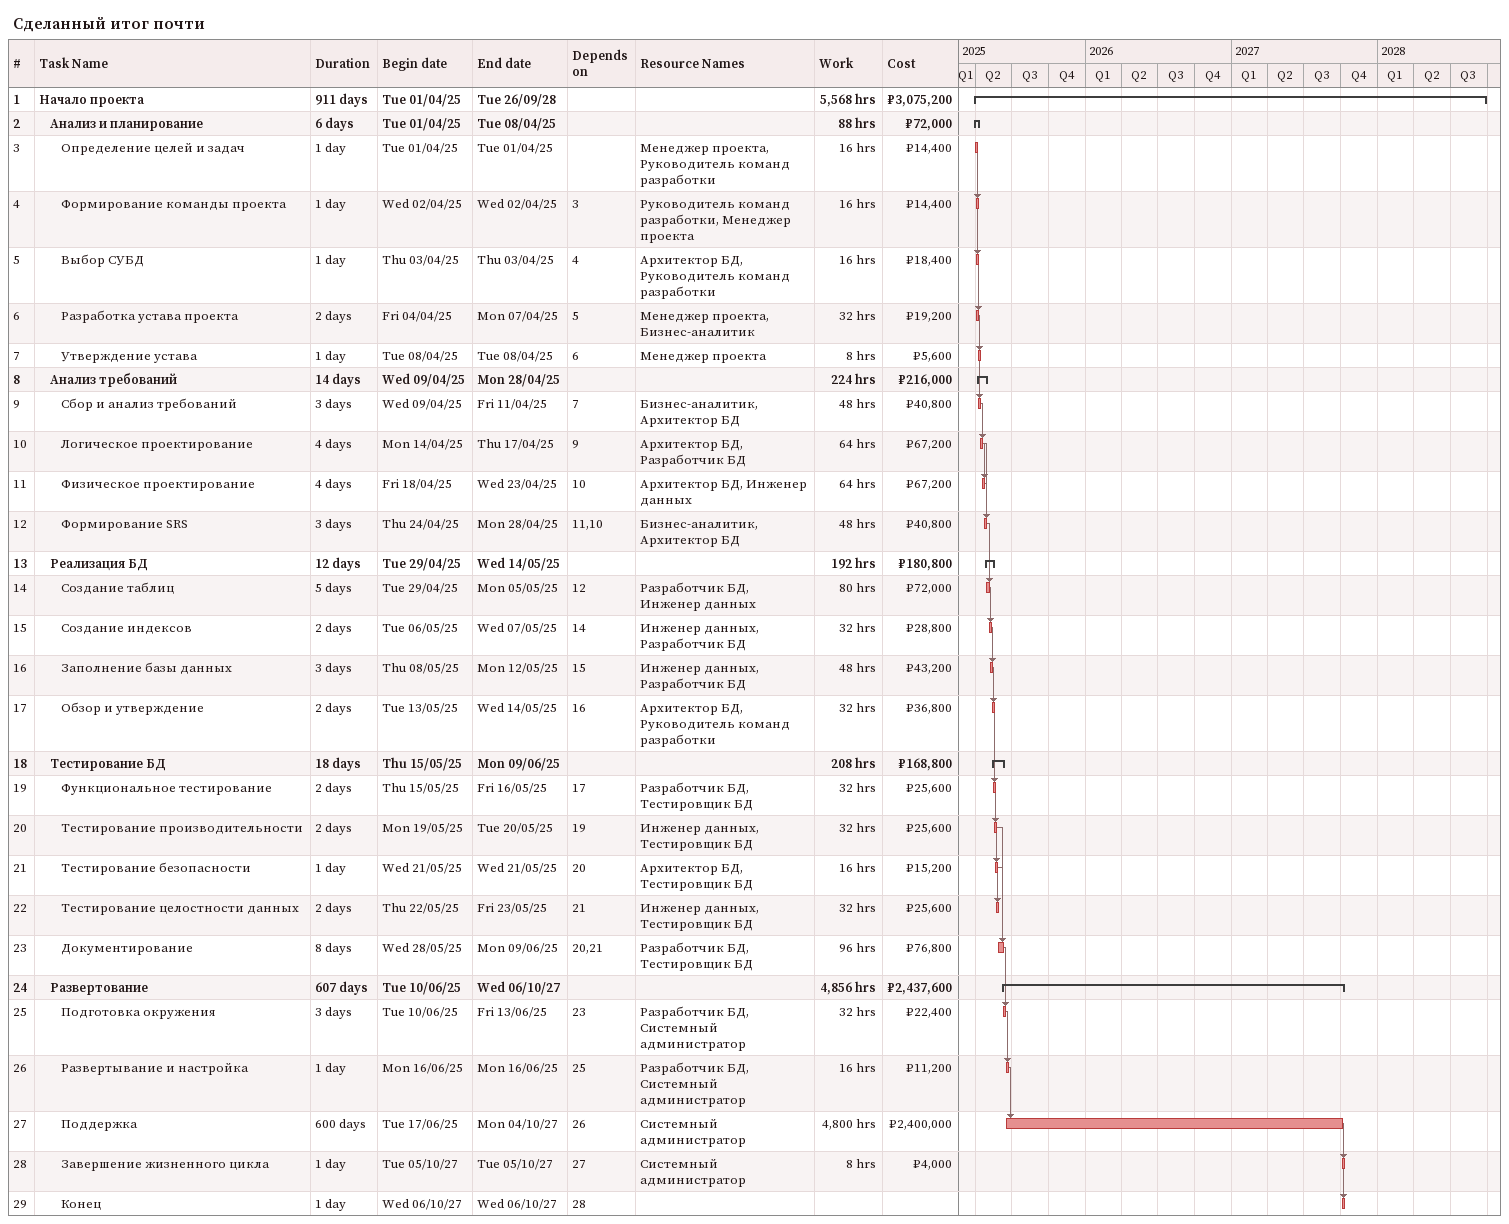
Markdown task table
Сделанный итог почти

| ID | Level | Task | Duration | Start | Finish | Predecessors | Resources | Work (h) | Cost (₽) |
|---|---|---|---|---|---|---|---|---|---|
| 1 | 1 | **Начало проекта** | 911d | 2025-04-01 | 2028-09-26 |  |  | 5568 | 3075200 |
| 2 | 2 | **Анализ и планирование** | 6d | 2025-04-01 | 2025-04-08 |  |  | 88 | 72000 |
| 3 | 3 | Определение целей и задач | 1d | 2025-04-01 | 2025-04-01 |  | Менеджер проекта, Руководитель команд разработки | 16 | 14400 |
| 4 | 3 | Формирование команды проекта | 1d | 2025-04-02 | 2025-04-02 | 3 | Руководитель команд разработки, Менеджер проекта | 16 | 14400 |
| 5 | 3 | Выбор СУБД | 1d | 2025-04-03 | 2025-04-03 | 4 | Архитектор БД, Руководитель команд разработки | 16 | 18400 |
| 6 | 3 | Разработка устава проекта | 2d | 2025-04-04 | 2025-04-07 | 5 | Менеджер проекта, Бизнес-аналитик | 32 | 19200 |
| 7 | 3 | Утверждение устава | 1d | 2025-04-08 | 2025-04-08 | 6 | Менеджер проекта | 8 | 5600 |
| 8 | 2 | **Анализ требований** | 14d | 2025-04-09 | 2025-04-28 |  |  | 224 | 216000 |
| 9 | 3 | Сбор и анализ требований | 3d | 2025-04-09 | 2025-04-11 | 7 | Бизнес-аналитик, Архитектор БД | 48 | 40800 |
| 10 | 3 | Логическое проектирование | 4d | 2025-04-14 | 2025-04-17 | 9 | Архитектор БД, Разработчик БД | 64 | 67200 |
| 11 | 3 | Физическое проектирование | 4d | 2025-04-18 | 2025-04-23 | 10 | Архитектор БД, Инженер данных | 64 | 67200 |
| 12 | 3 | Формирование SRS | 3d | 2025-04-24 | 2025-04-28 | 11, 10 | Бизнес-аналитик, Архитектор БД | 48 | 40800 |
| 13 | 2 | **Реализация БД** | 12d | 2025-04-29 | 2025-05-14 |  |  | 192 | 180800 |
| 14 | 3 | Создание таблиц | 5d | 2025-04-29 | 2025-05-05 | 12 | Разработчик БД, Инженер данных | 80 | 72000 |
| 15 | 3 | Создание индексов | 2d | 2025-05-06 | 2025-05-07 | 14 | Инженер данных, Разработчик БД | 32 | 28800 |
| 16 | 3 | Заполнение базы данных | 3d | 2025-05-08 | 2025-05-12 | 15 | Инженер данных, Разработчик БД | 48 | 43200 |
| 17 | 3 | Обзор и утверждение | 2d | 2025-05-13 | 2025-05-14 | 16 | Архитектор БД, Руководитель команд разработки | 32 | 36800 |
| 18 | 2 | **Тестирование БД** | 18d | 2025-05-15 | 2025-06-09 |  |  | 208 | 168800 |
| 19 | 3 | Функциональное тестирование | 2d | 2025-05-15 | 2025-05-16 | 17 | Разработчик БД, Тестировщик БД | 32 | 25600 |
| 20 | 3 | Тестирование производительности | 2d | 2025-05-19 | 2025-05-20 | 19 | Инженер данных, Тестировщик БД | 32 | 25600 |
| 21 | 3 | Тестирование безопасности | 1d | 2025-05-21 | 2025-05-21 | 20 | Архитектор БД, Тестировщик БД | 16 | 15200 |
| 22 | 3 | Тестирование целостности данных | 2d | 2025-05-22 | 2025-05-23 | 21 | Инженер данных, Тестировщик БД | 32 | 25600 |
| 23 | 3 | Документирование | 8d | 2025-05-28 | 2025-06-09 | 20, 21 | Разработчик БД, Тестировщик БД | 96 | 76800 |
| 24 | 2 | **Развертование** | 607d | 2025-06-10 | 2027-10-06 |  |  | 4856 | 2437600 |
| 25 | 3 | Подготовка окружения | 3d | 2025-06-10 | 2025-06-13 | 23 | Разработчик БД, Системный администратор | 32 | 22400 |
| 26 | 3 | Развертывание и настройка | 1d | 2025-06-16 | 2025-06-16 | 25 | Разработчик БД, Системный администратор | 16 | 11200 |
| 27 | 3 | Поддержка | 600d | 2025-06-17 | 2027-10-04 | 26 | Системный администратор | 4800 | 2400000 |
| 28 | 3 | Завершение жизненного цикла | 1d | 2027-10-05 | 2027-10-05 | 27 | Системный администратор | 8 | 4000 |
| 29 | 3 | Конец | 1d | 2027-10-06 | 2027-10-06 | 28 |  |  |  |
